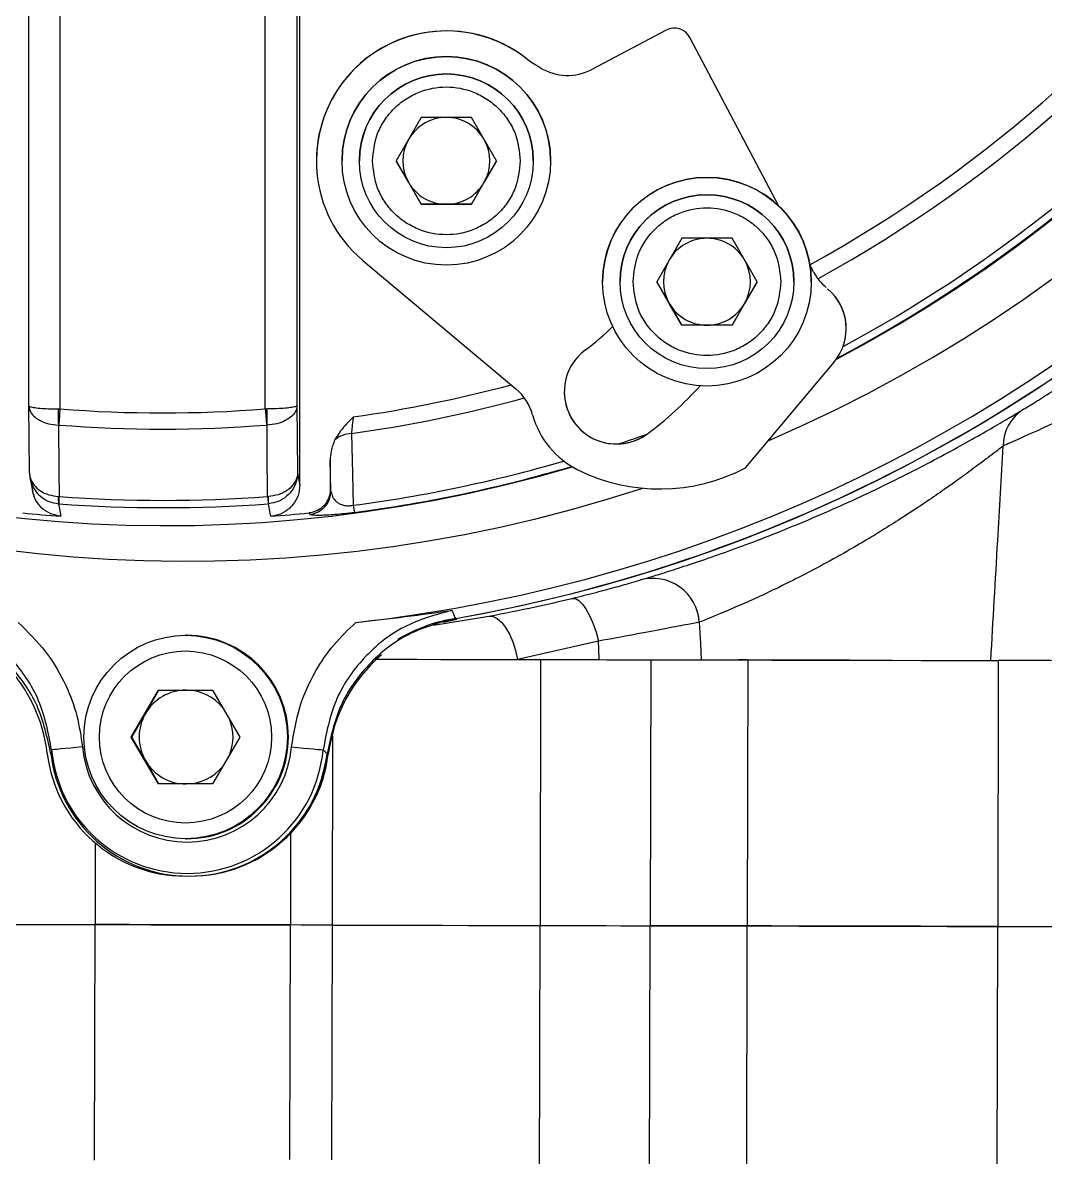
# Model space of a CAD drawing. Header units: millimetres. Extents: x 2312 to 3992, y 755 to 1943.
# Drawn here: x 2875.4 to 2934.2, y 1552.4 to 1617.6 of the extents above; entities that cross this region are included whole.
import ezdxf

# ---------------------------------------------------------------- set-up
doc = ezdxf.new("R2010")
doc.units = ezdxf.units.MM

msp = doc.modelspace()

# ---------------------------------------------------------------- linework, layer by layer
at = {"color": 7, "linetype": 'Continuous', "lineweight": 25}
for p, q in [((2875.767, 1595.594), (2875.767, 1638.413)), ((2877.549, 1638.413), (2877.549, 1595.414)), ((2889.358, 1595.414), (2889.358, 1638.413)), ((2891.176, 1638.413), (2891.176, 1595.594)), ((2891.346, 1591.035), (2891.346, 1638.413)), ((2912.42, 1617.206), (2908.14, 1614.947)), ((2912.42, 1617.206), (2908.14, 1614.947)), ((2913.771, 1616.788), (2913.771, 1616.789)), ((2918.899, 1607.073), (2913.771, 1616.789)), ((2918.899, 1607.073), (2913.771, 1616.788)), ((2905.175, 1615.041), (2904.574, 1615.408)), ((2904.574, 1615.408), (2904.574, 1615.408)), ((2905.175, 1615.041), (2904.574, 1615.408)), ((2905.175, 1615.041), (2905.175, 1615.041)), ((2908.14, 1614.947), (2908.14, 1614.947)), ((2898.326, 1612.183), (2896.883, 1609.683)), ((2901.213, 1612.183), (2898.326, 1612.183)), ((2902.657, 1609.683), (2901.213, 1612.183)), ((2894.77, 1609.688), (2894.77, 1609.688)), ((2896.883, 1609.683), (2898.326, 1607.183)), ((2897.605, 1608.433), (2896.883, 1609.683)), ((2901.213, 1607.183), (2902.657, 1609.683)), ((2902.657, 1609.683), (2901.935, 1608.433)), ((2904.77, 1609.678), (2904.77, 1609.678)), ((2898.326, 1607.183), (2897.605, 1608.433)), ((2901.935, 1608.433), (2901.213, 1607.183)), ((2898.326, 1607.183), (2901.213, 1607.183)), ((2898.326, 1607.183), (2898.326, 1607.183)), ((2899.77, 1607.183), (2898.326, 1607.183)), ((2901.213, 1607.183), (2899.77, 1607.183)), ((2901.213, 1607.183), (2901.213, 1607.183)), ((2913.315, 1605.231), (2911.871, 1602.731)), ((2916.201, 1605.231), (2913.315, 1605.231)), ((2917.645, 1602.731), (2916.201, 1605.231)), ((2894.966, 1603.958), (2903.768, 1596.572)), ((2920.895, 1603.291), (2920.679, 1603.699)), ((2920.895, 1603.291), (2920.679, 1603.699)), ((2920.895, 1603.291), (2920.895, 1603.291)), ((2908.758, 1602.737), (2908.758, 1602.737)), ((2909.758, 1602.736), (2909.758, 1602.736)), ((2911.871, 1602.731), (2913.315, 1600.231)), ((2912.593, 1601.481), (2911.871, 1602.731)), ((2916.201, 1600.231), (2917.645, 1602.731)), ((2917.645, 1602.731), (2916.923, 1601.481)), ((2920.758, 1602.725), (2920.758, 1602.725)), ((2913.315, 1600.231), (2912.593, 1601.481)), ((2916.923, 1601.481), (2916.201, 1600.231)), ((2914.758, 1600.231), (2913.315, 1600.231)), ((2916.201, 1600.231), (2914.758, 1600.231)), ((2922.77, 1600.026), (2922.77, 1600.026)), ((2916.968, 1592.023), (2922.068, 1598.101)), ((2877.452, 1595.415), (2877.549, 1595.414)), ((2889.358, 1595.414), (2889.455, 1595.415)), ((2877.48, 1594.487), (2877.456, 1594.488)), ((2889.459, 1594.488), (2889.434, 1594.487)), ((2893.091, 1592.456), (2893.091, 1590.773)), ((2875.834, 1591.411), (2875.968, 1590.701)), ((2877.458, 1590.378), (2877.499, 1590.376)), ((2889.492, 1590.376), (2889.534, 1590.378)), ((2877.477, 1589.958), (2877.467, 1589.959)), ((2889.543, 1589.959), (2889.532, 1589.958)), ((2899.04, 1582.979), (2902.219, 1583.492)), ((2899.605, 1583.151), (2900.381, 1583.321)), ((2900.104, 1583.321), (2900.381, 1583.321)), ((2884.848, 1582.389), (2884.785, 1582.389)), ((2908.522, 1582.055), (2903.858, 1580.999)), ((2905.195, 1580.996), (2905.163, 1565.696)), ((2911.523, 1580.982), (2911.49, 1565.682)), ((2917.113, 1580.97), (2917.08, 1565.67)), ((2931.515, 1580.94), (2931.483, 1565.64)), ((2881.65, 1576.539), (2883.208, 1579.239)), ((2882.465, 1577.889), (2883.244, 1579.239)), ((2883.208, 1579.239), (2886.326, 1579.239)), ((2883.244, 1579.239), (2883.208, 1579.239)), ((2883.244, 1579.239), (2884.803, 1579.239)), ((2884.803, 1579.239), (2886.326, 1579.239)), ((2886.326, 1579.239), (2887.885, 1576.539)), ((2881.685, 1576.539), (2882.465, 1577.889)), ((2892.961, 1575.548), (2893.319, 1577.001)), ((2883.208, 1573.839), (2881.65, 1576.539)), ((2881.685, 1576.539), (2881.65, 1576.539)), ((2882.465, 1575.189), (2881.685, 1576.539)), ((2887.885, 1576.539), (2886.326, 1573.839)), ((2893.222, 1576.609), (2893.199, 1565.722)), ((2883.244, 1573.839), (2882.465, 1575.189)), ((2892.98, 1575.557), (2892.905, 1575.557)), ((2886.326, 1573.839), (2883.208, 1573.839)), ((2879.576, 1570.447), (2879.566, 1565.751)), ((2884.767, 1570.689), (2884.829, 1570.689)), ((2890.812, 1570.998), (2890.801, 1565.727)), ((2879.537, 1552.206), (2879.566, 1565.751)), ((2890.772, 1552.227), (2890.801, 1565.727)), ((2893.199, 1565.722), (2893.17, 1552.222)), ((2905.126, 1548.596), (2905.163, 1565.696)), ((2911.454, 1548.582), (2911.49, 1565.682)), ((2917.048, 1550.371), (2917.08, 1565.67)), ((2931.453, 1551.592), (2931.483, 1565.64))]:
    msp.add_line(p, q, dxfattribs=at)
at = {"color": 7, "linetype": 'Continuous', "lineweight": 25, "flags": 128}
for points in [[(2875.803, 1591.742), (2875.784, 1593.745), (2875.767, 1595.594)], [(2891.176, 1595.594), (2891.193, 1593.745), (2891.212, 1591.742)], [(2877.456, 1594.488), (2877.484, 1591.874), (2877.499, 1590.376)], [(2889.492, 1590.376), (2889.471, 1592.991), (2889.459, 1594.488)], [(2894.307, 1593.998), (2894.369, 1591.686), (2894.419, 1589.869)], [(2893.136, 1590.688), (2893.111, 1591.678), (2893.091, 1592.456)], [(2891.212, 1591.742), (2891.276, 1591.404), (2891.346, 1591.035)], [(2893.091, 1590.773), (2893.116, 1590.725), (2893.136, 1590.688)], [(2877.467, 1589.959), (2877.503, 1589.77), (2877.604, 1589.237)], [(2889.678, 1589.237), (2889.643, 1589.426), (2889.543, 1589.959)], [(2891.922, 1589.347), (2891.897, 1589.393), (2891.877, 1589.429)], [(2907.014, 1584.516), (2907.197, 1584.505), (2907.397, 1584.391), (2907.607, 1584.179), (2907.819, 1583.878), (2908.024, 1583.499), (2908.214, 1583.057), (2908.382, 1582.569), (2908.522, 1582.055)], [(2902.219, 1583.492), (2902.454, 1583.48), (2902.699, 1583.365), (2902.944, 1583.151), (2903.18, 1582.845), (2903.397, 1582.461), (2903.587, 1582.014), (2903.743, 1581.52), (2903.858, 1580.999)], [(2914.318, 1583.14), (2914.383, 1581.928), (2914.435, 1580.976)], [(2908.569, 1580.989), (2908.543, 1581.586), (2908.522, 1582.055)], [(2895.678, 1581.016), (2896.829, 1581.014), (2899.453, 1581.008), (2902.275, 1581.002), (2905.27, 1580.996), (2905.794, 1580.995)], [(2895.687, 1581.016), (2896.719, 1581.014), (2898.092, 1581.011), (2899.569, 1581.008), (2901.083, 1581.005), (2902.569, 1581.002), (2903.96, 1580.999), (2905.195, 1580.996)], [(2903.858, 1580.999), (2904.435, 1580.998), (2905.015, 1580.996), (2905.599, 1580.995), (2906.187, 1580.994), (2906.778, 1580.993), (2907.372, 1580.991), (2907.969, 1580.99), (2908.569, 1580.989)], [(2905.195, 1580.996), (2905.863, 1580.994), (2906.586, 1580.993), (2907.357, 1580.991), (2908.164, 1580.99), (2908.995, 1580.988), (2909.84, 1580.986), (2910.686, 1580.984), (2911.523, 1580.982)], [(2909.55, 1580.987), (2911.682, 1580.982), (2914.438, 1580.976)], [(2911.523, 1580.982), (2912.216, 1580.981), (2912.911, 1580.979), (2913.607, 1580.978), (2914.306, 1580.976), (2915.005, 1580.975), (2915.707, 1580.973), (2916.409, 1580.972), (2917.113, 1580.97)], [(2922.974, 1580.958), (2921.814, 1580.96), (2920.094, 1580.964), (2918.488, 1580.967), (2917.064, 1580.971), (2916.58, 1580.972)], [(2917.113, 1580.97), (2918.497, 1580.967), (2920.091, 1580.964), (2921.827, 1580.96), (2923.625, 1580.956), (2925.408, 1580.953), (2927.094, 1580.949), (2928.61, 1580.946), (2929.888, 1580.943), (2930.871, 1580.941), (2931.515, 1580.94)], [(2937.432, 1580.927), (2936.39, 1580.929), (2935.408, 1580.931), (2934.499, 1580.933), (2933.679, 1580.935), (2932.961, 1580.937), (2932.355, 1580.938), (2931.87, 1580.939), (2931.515, 1580.94)], [(2878.841, 1575.97), (2878.495, 1575.937), (2878.163, 1575.906), (2877.858, 1575.877), (2877.59, 1575.851), (2877.369, 1575.83), (2877.205, 1575.814), (2877.103, 1575.804), (2877.066, 1575.8)], [(2890.874, 1575.97), (2891.22, 1575.937), (2891.554, 1575.906), (2891.863, 1575.877), (2892.135, 1575.851), (2892.361, 1575.83), (2892.532, 1575.814), (2892.64, 1575.804), (2892.684, 1575.8)], [(2873.321, 1565.764), (2874.384, 1565.762), (2875.394, 1565.76), (2876.336, 1565.758), (2877.196, 1565.756), (2877.96, 1565.754), (2878.616, 1565.753), (2879.154, 1565.752), (2879.566, 1565.751)], [(2873.321, 1565.764), (2874.384, 1565.762), (2875.394, 1565.76), (2876.336, 1565.758), (2877.196, 1565.756), (2877.96, 1565.754), (2878.616, 1565.753), (2879.154, 1565.752), (2879.566, 1565.751)], [(2890.801, 1565.727), (2888.94, 1565.731), (2887.198, 1565.734), (2885.582, 1565.738), (2884.097, 1565.741), (2882.748, 1565.744), (2881.541, 1565.747), (2880.479, 1565.749), (2879.566, 1565.751)], [(2879.566, 1565.751), (2880.479, 1565.749), (2881.541, 1565.747), (2882.748, 1565.744), (2884.097, 1565.741), (2885.582, 1565.738), (2887.198, 1565.734), (2888.94, 1565.731), (2890.801, 1565.727)], [(2893.199, 1565.722), (2893.095, 1565.722), (2892.799, 1565.722), (2892.418, 1565.723), (2891.954, 1565.724), (2891.413, 1565.725), (2890.801, 1565.727)], [(2893.199, 1565.722), (2893.095, 1565.722), (2892.799, 1565.722), (2892.418, 1565.723), (2891.954, 1565.724), (2891.413, 1565.725), (2890.801, 1565.727)], [(2893.199, 1565.722), (2893.323, 1565.721), (2893.758, 1565.72), (2894.488, 1565.719), (2895.478, 1565.717), (2896.687, 1565.714), (2898.06, 1565.711), (2899.536, 1565.708), (2901.051, 1565.705), (2902.536, 1565.702), (2903.928, 1565.699), (2905.163, 1565.696)], [(2893.201, 1565.722), (2893.323, 1565.721), (2893.758, 1565.72), (2894.488, 1565.719), (2895.478, 1565.717), (2896.687, 1565.714), (2898.06, 1565.711), (2899.536, 1565.708), (2901.051, 1565.705), (2902.536, 1565.702), (2903.928, 1565.699), (2905.163, 1565.696)], [(2905.163, 1565.696), (2905.83, 1565.695), (2906.554, 1565.693), (2907.324, 1565.691), (2908.131, 1565.69), (2908.962, 1565.688), (2909.807, 1565.686), (2910.654, 1565.684), (2911.49, 1565.682)], [(2905.163, 1565.696), (2905.83, 1565.695), (2906.554, 1565.693), (2907.324, 1565.691), (2908.131, 1565.69), (2908.962, 1565.688), (2909.807, 1565.686), (2910.654, 1565.684), (2911.49, 1565.682)], [(2911.49, 1565.682), (2912.183, 1565.681), (2912.878, 1565.679), (2913.575, 1565.678), (2914.273, 1565.676), (2914.973, 1565.675), (2915.674, 1565.673), (2916.377, 1565.672), (2917.08, 1565.67)], [(2917.08, 1565.67), (2916.377, 1565.672), (2915.674, 1565.673), (2914.973, 1565.675), (2914.273, 1565.676), (2913.575, 1565.678), (2912.878, 1565.679), (2912.183, 1565.681), (2911.49, 1565.682)], [(2931.483, 1565.64), (2930.838, 1565.641), (2929.855, 1565.643), (2928.577, 1565.646), (2927.061, 1565.649), (2925.375, 1565.653), (2923.593, 1565.657), (2921.794, 1565.66), (2920.059, 1565.664), (2918.464, 1565.668), (2917.08, 1565.67)], [(2917.08, 1565.67), (2918.464, 1565.668), (2920.059, 1565.664), (2921.794, 1565.66), (2923.593, 1565.657), (2925.375, 1565.653), (2927.061, 1565.649), (2928.577, 1565.646), (2929.855, 1565.643), (2930.838, 1565.641), (2931.483, 1565.64)], [(2931.483, 1565.64), (2931.838, 1565.639), (2932.322, 1565.638), (2932.928, 1565.637), (2933.647, 1565.635), (2934.467, 1565.633), (2935.375, 1565.631), (2936.358, 1565.629), (2937.4, 1565.627)], [(2931.483, 1565.64), (2931.838, 1565.639), (2932.322, 1565.638), (2932.928, 1565.637), (2933.647, 1565.635), (2934.467, 1565.633), (2935.375, 1565.631), (2936.358, 1565.629), (2937.4, 1565.627)]]:
    msp.add_lwpolyline(points, dxfattribs=at)
at = {"color": 7, "linetype": 'Continuous', "lineweight": 25}
for centre, radius in [((2899.77, 1609.683), 6), ((2899.77, 1609.683), 5), ((2914.758, 1602.731), 6), ((2914.758, 1602.731), 5), ((2884.776, 1576.539), 5.85), ((2884.767, 1576.539), 4.95)]:
    msp.add_circle(centre, radius, dxfattribs=at)
for centre, radius, start, end in [((2884.857, 1671.042), 84.364, 293.33387, 288.10146), ((2883.699, 1671.044), 82.329, 297.88303, 286.45354), ((2884.855, 1671.037), 88.439, 276.305, 353.69783), ((2883.643, 1671.039), 77.776, 298.82531, 350.7972), ((2883.681, 1671.038), 81.876, 298.36995, 351.20907), ((2883.639, 1671.039), 76.846, 298.81524, 350.58227), ((2883.69, 1671.038), 82.295, 297.93549, 351.20907), ((2884.962, 1671.036), 89.012, 279.79419, 349.96366), ((2899.77, 1609.683), 7.474, 50, 230), ((2899.77, 1609.683), 7.474, 50, 179.93876), ((2912.887, 1616.322), 1, 27.82515, 117.82515), ((2912.887, 1616.322), 1, 27.82515, 117.82515), ((2899.77, 1609.683), 6, 359.93876, 179.87751), ((2906.74, 1617.6), 3, 238.5537, 297.82515), ((2906.74, 1617.6), 3, 238.5537, 297.82515), ((2899.77, 1609.683), 5, 359.99969, 179.93876), ((2899.77, 1609.683), 2.5, 89.99969, 149.99969), ((2899.77, 1609.683), 2.5, 29.99969, 89.99969), ((2899.77, 1609.683), 2.5, 149.99969, 209.99969), ((2899.77, 1609.683), 2.5, 329.99969, 29.99969), ((2899.77, 1609.683), 2.5, 209.99969, 269.99969), ((2899.77, 1609.683), 2.5, 269.99969, 329.99969), ((2914.758, 1602.731), 6, 359.93876, 179.87751), ((2914.758, 1602.731), 5, 359.99969, 179.93876), ((2914.758, 1602.731), 2.5, 89.99969, 149.99969), ((2914.758, 1602.731), 2.5, 29.99969, 89.99969), ((2884.964, 1671.033), 89.001, 279.91523, 310.90346), ((2914.758, 1602.731), 2.5, 149.99969, 209.99969), ((2914.758, 1602.731), 2.5, 329.99969, 29.99969), ((2923.548, 1604.691), 3, 207.82515, 230), ((2923.548, 1604.691), 3, 207.82515, 230), ((2919.77, 1600.029), 3, 320, 50), ((2919.77, 1600.029), 3, 359.93876, 50), ((2914.758, 1602.731), 2.5, 209.99969, 269.99969), ((2914.758, 1602.731), 2.5, 269.99969, 329.99969), ((2899.77, 1609.683), 13.5, 306.36279, 315.13033), ((2909.553, 1596.396), 3, 126.36279, 306.36279), ((2883.639, 1671.039), 76.846, 278.06274, 284.97331), ((2901.839, 1594.274), 3, 15.38287, 50), ((2899.77, 1609.683), 19.5, 306.36279, 318.43109), ((2899.77, 1609.683), 19.5, 306.36279, 318.43104), ((2883.643, 1671.039), 77.776, 277.88056, 285.37205), ((2909.553, 1596.396), 3, 179.93876, 306.36279), ((2893.667, 1595.016), 16.219, 178.59002, 181.8632), ((2981.268, 1587.262), 104.039, 175.50645, 176.01807), ((2883.453, 1671.034), 75.85, 265.5353, 274.46471), ((2993.308, 1603.476), 104.262, 184.43517, 184.94601), ((2865.91, 1594.858), 23.551, 359.09959, 1.35363), ((2934.331, 1593.253), 2.54, 122.4076, 179.5314), ((2909.553, 1596.396), 5, 195.38287, 243.70737), ((2883.457, 1671.034), 76.78, 265.5353, 274.46471), ((2894.384, 1592.389), 1.611, 92.75788, 129.43426), ((2883.681, 1671.038), 81.876, 288.51134, 289.72135), ((2883.681, 1671.038), 81.876, 277.53554, 286.20285), ((2883.69, 1671.038), 82.295, 277.53554, 286.44009), ((2912.045, 1601.392), 10.583, 243.58851, 297.71587), ((2891.785, 1590.691), 1.351, 275.7981, 359.8824), ((2879.345, 1590.209), 1.895, 174.88122, 187.58313), ((2885.628, 1589.738), 8.154, 175.51206, 178.4519), ((2883.496, 1671.033), 80.88, 265.74821, 274.2518), ((2897.717, 1590.954), 8.245, 184.02222, 186.93881), ((2886.073, 1590.094), 3.473, 357.77205, 4.6923), ((2883.641, 1671.033), 82.018, 264.23684, 265.77899), ((2883.505, 1671.033), 81.299, 265.74821, 274.2518), ((2883.641, 1671.033), 82.018, 274.22102, 275.76317), ((2902.68, 1590.929), 8.329, 187.30877, 190.19938), ((2911.639, 1582.983), 2.684, 3.34427, 105.20711), ((2867.882, 1574.525), 9, 6.80338, 79.96074), ((2901.635, 1574.453), 8.999, 99.79333, 121.10652), ((2884.838, 1576.539), 5.85, 359.99874, 89.90732), ((2901.913, 1574.452), 9, 130.75633, 172.95098), ((2884.803, 1576.539), 2.7, 90.00054, 150.00192), ((2884.803, 1576.539), 2.7, 38.6819, 89.99958), ((2884.803, 1576.539), 2.7, 150.00138, 209.99862), ((2884.803, 1576.539), 2.7, 338.69267, 21.31532), ((2884.839, 1576.539), 5.85, 269.91004, 0.00168), ((2884.875, 1576.539), 7.843, 185.40028, 354.59974), ((2884.857, 1576.539), 6.044, 185.40013, 354.59988), ((2884.763, 1576.539), 8.001, 186.80291, 269.90788), ((2884.965, 1576.538), 8.001, 186.9144, 353.08562), ((2884.803, 1576.539), 2.7, 209.99808, 269.99947), ((2885.04, 1576.538), 8.001, 269.91026, 352.95175), ((2884.803, 1576.539), 2.7, 270.00031, 321.31024)]:
    msp.add_arc(centre, radius, start, end, dxfattribs=at)
for points, knots in [([(2895.52, 1609.683), (2895.577, 1610.218), (2895.664, 1611.04), (2896.194, 1612.03), (2896.742, 1612.71), (2897.423, 1613.262), (2898.413, 1613.775), (2899.77, 1614.036), (2901.127, 1613.775), (2902.116, 1613.262), (2902.797, 1612.71), (2903.346, 1612.03), (2903.876, 1611.04), (2903.963, 1610.217), (2904.02, 1609.683)], [0, 0, 0, 0, 0.119728, 0.18418, 0.25, 0.31582, 0.380272, 0.5, 0.619728, 0.68418, 0.75, 0.81582, 0.880272, 1, 1, 1, 1]), ([(2904.02, 1609.683), (2903.963, 1609.148), (2903.876, 1608.326), (2903.346, 1607.336), (2902.797, 1606.656), (2902.116, 1606.104), (2901.127, 1605.591), (2899.77, 1605.33), (2898.413, 1605.591), (2897.423, 1606.104), (2896.742, 1606.656), (2896.194, 1607.336), (2895.664, 1608.326), (2895.577, 1609.148), (2895.52, 1609.683)], [0, 0, 0, 0, 0.119728, 0.18418, 0.25, 0.31582, 0.380272, 0.5, 0.619728, 0.68418, 0.75, 0.81582, 0.880272, 1, 1, 1, 1]), ([(2910.508, 1602.731), (2910.565, 1603.266), (2910.652, 1604.088), (2911.182, 1605.078), (2911.731, 1605.758), (2912.412, 1606.31), (2913.401, 1606.823), (2914.758, 1607.084), (2916.115, 1606.823), (2917.105, 1606.31), (2917.785, 1605.758), (2918.334, 1605.078), (2918.864, 1604.088), (2918.951, 1603.266), (2919.008, 1602.731)], [0, 0, 0, 0, 0.119728, 0.18418, 0.25, 0.31582, 0.380272, 0.5, 0.619728, 0.68418, 0.75, 0.81582, 0.880272, 1, 1, 1, 1]), ([(2919.008, 1602.731), (2918.951, 1602.196), (2918.864, 1601.374), (2918.334, 1600.384), (2917.785, 1599.704), (2917.105, 1599.152), (2916.115, 1598.639), (2914.758, 1598.378), (2913.401, 1598.639), (2912.412, 1599.152), (2911.731, 1599.704), (2911.182, 1600.384), (2910.652, 1601.374), (2910.565, 1602.196), (2910.508, 1602.731)], [0, 0, 0, 0, 0.119728, 0.18418, 0.25, 0.31582, 0.380272, 0.5, 0.619728, 0.68418, 0.75, 0.81582, 0.880272, 1, 1, 1, 1]), ([(2932.97, 1595.398), (2933.158, 1595.512), (2933.535, 1595.739), (2934.551, 1596.38), (2935.754, 1597.166), (2936.648, 1597.781), (2937.096, 1598.09)], [0, 0, 0, 0, 0.2497339, 0.4989769, 0.7487964, 1, 1, 1, 1]), ([(2937.8, 1596.044), (2937.153, 1595.735), (2935.844, 1595.11), (2934.098, 1594.31), (2932.616, 1593.646), (2932.068, 1593.399), (2931.791, 1593.274)], [0, 0, 0, 0, 0.24174, 0.488416, 0.741371, 1, 1, 1, 1]), ([(2875.767, 1595.594), (2875.767, 1595.593), (2875.766, 1595.58), (2875.802, 1595.546), (2876.003, 1595.497), (2876.387, 1595.453), (2876.883, 1595.423), (2877.261, 1595.418), (2877.452, 1595.415)], [0, 0, 0, 0, 0.0031973, 0.151991, 0.37218, 0.5820421, 0.7892833, 1, 1, 1, 1]), ([(2875.767, 1595.594), (2875.767, 1595.592), (2875.766, 1595.507), (2875.803, 1595.3), (2876.005, 1594.996), (2876.39, 1594.727), (2876.886, 1594.54), (2877.265, 1594.506), (2877.456, 1594.488)], [0, 0, 0, 0, 0.003197, 0.151991, 0.37218, 0.582042, 0.789283, 1, 1, 1, 1]), ([(2891.176, 1595.594), (2891.176, 1595.593), (2891.174, 1595.58), (2891.131, 1595.546), (2890.92, 1595.497), (2890.528, 1595.453), (2890.026, 1595.423), (2889.646, 1595.418), (2889.455, 1595.415)], [0, 0, 0, 0, 0.003197, 0.151991, 0.37218, 0.582042, 0.789283, 1, 1, 1, 1]), ([(2891.176, 1595.594), (2891.176, 1595.592), (2891.175, 1595.507), (2891.132, 1595.3), (2890.922, 1594.996), (2890.53, 1594.727), (2890.029, 1594.54), (2889.65, 1594.506), (2889.459, 1594.488)], [0, 0, 0, 0, 0.003197, 0.151991, 0.37218, 0.582042, 0.789283, 1, 1, 1, 1]), ([(2910.935, 1585.573), (2911.108, 1585.625), (2911.456, 1585.731), (2912.383, 1586.017), (2913.556, 1586.394), (2914.972, 1586.871), (2916.576, 1587.443), (2918.316, 1588.103), (2920.139, 1588.839), (2922.595, 1589.893), (2925.029, 1591.037), (2927.257, 1592.171), (2928.81, 1592.998), (2930.201, 1593.773), (2931.39, 1594.458), (2932.362, 1595.034), (2932.769, 1595.277), (2932.97, 1595.398)], [0, 0, 0, 0, 0.062444, 0.125285, 0.187851, 0.250268, 0.312291, 0.37532, 0.437763, 0.500461, 0.624893, 0.687412, 0.749834, 0.812976, 0.874957, 0.938146, 1, 1, 1, 1]), ([(2894.417, 1594.952), (2894.416, 1594.95), (2894.287, 1594.821), (2894.034, 1594.562), (2893.662, 1594.137), (2893.466, 1593.808), (2893.361, 1593.633)], [0, 0, 0, 0, 0.004131, 0.323061, 0.640186, 1, 1, 1, 1]), ([(2894.417, 1594.952), (2894.404, 1594.852), (2894.379, 1594.661), (2894.34, 1594.324), (2894.319, 1594.124), (2894.307, 1593.998)], [0, 0, 0, 0, 0.287952, 0.550809, 1, 1, 1, 1]), ([(2893.361, 1593.633), (2893.273, 1593.42), (2893.116, 1593.043), (2893.099, 1592.635), (2893.091, 1592.456)], [0, 0, 0, 0, 0.561758, 1, 1, 1, 1]), ([(2931.791, 1593.274), (2931.689, 1593.196), (2931.48, 1593.036), (2931.026, 1592.691), (2930.538, 1592.324), (2930.044, 1591.956), (2929.571, 1591.607), (2929.023, 1591.212), (2928.309, 1590.707), (2927.29, 1590.002), (2926.084, 1589.209), (2924.895, 1588.461), (2923.974, 1587.9), (2922.919, 1587.276), (2921.664, 1586.573), (2919.775, 1585.577), (2917.996, 1584.709), (2916.497, 1584.042), (2915.169, 1583.479), (2914.657, 1583.275), (2914.318, 1583.14)], [0, 0, 0, 0, 0.039444, 0.081051, 0.124992, 0.152712, 0.182849, 0.215412, 0.250403, 0.302447, 0.375421, 0.4261, 0.467709, 0.500322, 0.567308, 0.632906, 0.751491, 0.813896, 0.876754, 1, 1, 1, 1]), ([(2931.085, 1580.941), (2931.218, 1583.243), (2931.454, 1587.354), (2931.688, 1591.465), (2931.791, 1593.274)], [0, 0, 0, 0, 0.56, 1, 1, 1, 1]), ([(2875.803, 1591.742), (2875.803, 1591.74), (2875.802, 1591.646), (2875.835, 1591.4), (2876.022, 1591.03), (2876.399, 1590.691), (2876.889, 1590.451), (2877.267, 1590.402), (2877.458, 1590.378)], [0, 0, 0, 0, 0.003239, 0.138668, 0.362645, 0.575851, 0.78607, 1, 1, 1, 1]), ([(2875.803, 1591.742), (2875.803, 1591.739), (2875.803, 1591.616), (2875.837, 1591.295), (2876.026, 1590.812), (2876.405, 1590.368), (2876.898, 1590.054), (2877.276, 1589.991), (2877.467, 1589.959)], [0, 0, 0, 0, 0.003239, 0.138668, 0.362645, 0.575851, 0.78607, 1, 1, 1, 1]), ([(2891.212, 1591.742), (2891.212, 1591.74), (2891.211, 1591.646), (2891.175, 1591.4), (2890.981, 1591.03), (2890.599, 1590.691), (2890.104, 1590.451), (2889.725, 1590.402), (2889.534, 1590.378)], [0, 0, 0, 0, 0.003239, 0.138668, 0.362645, 0.575851, 0.78607, 1, 1, 1, 1]), ([(2891.212, 1591.742), (2891.212, 1591.739), (2891.212, 1591.616), (2891.177, 1591.295), (2890.986, 1590.812), (2890.605, 1590.368), (2890.112, 1590.054), (2889.734, 1589.991), (2889.543, 1589.959)], [0, 0, 0, 0, 0.003239, 0.138668, 0.362645, 0.575851, 0.78607, 1, 1, 1, 1]), ([(2877.604, 1589.237), (2877.404, 1589.272), (2877.003, 1589.341), (2876.493, 1589.691), (2876.118, 1590.156), (2876.022, 1590.528), (2875.978, 1590.704)], [0, 0, 0, 0, 0.256953, 0.513899, 0.771032, 1, 1, 1, 1]), ([(2891.346, 1591.035), (2891.326, 1590.832), (2891.286, 1590.426), (2890.975, 1589.886), (2890.517, 1589.477), (2890.053, 1589.282), (2889.765, 1589.247), (2889.678, 1589.237)], [0, 0, 0, 0, 0.225625, 0.451254, 0.676743, 0.901935, 1, 1, 1, 1]), ([(2893.091, 1590.773), (2893.076, 1590.621), (2893.046, 1590.317), (2892.813, 1589.912), (2892.47, 1589.606), (2892.134, 1589.465), (2891.931, 1589.437), (2891.877, 1589.429)], [0, 0, 0, 0, 0.229753, 0.459516, 0.689047, 0.918281, 1, 1, 1, 1]), ([(2893.136, 1590.688), (2893.185, 1590.469), (2893.245, 1590.201), (2893.618, 1589.957), (2893.835, 1589.874), (2894.065, 1589.84), (2894.267, 1589.845), (2894.368, 1589.861), (2894.419, 1589.869)], [0, 0, 0, 0, 0.562985, 0.690419, 0.805742, 0.9061, 0.952802, 1, 1, 1, 1]), ([(2894.483, 1589.454), (2894.29, 1589.43), (2893.893, 1589.38), (2893.359, 1589.332), (2892.894, 1589.3), (2892.426, 1589.283), (2892.026, 1589.292), (2891.957, 1589.328), (2891.922, 1589.347)], [0, 0, 0, 0, 0.120585, 0.248868, 0.372783, 0.501258, 0.740835, 1, 1, 1, 1]), ([(2907.014, 1584.516), (2907.487, 1584.634), (2908.437, 1584.87), (2909.583, 1585.181), (2910.491, 1585.439), (2910.788, 1585.529), (2910.935, 1585.573)], [0, 0, 0, 0, 0.248192, 0.499816, 0.751163, 1, 1, 1, 1]), ([(2902.219, 1583.492), (2903.103, 1583.662), (2904.681, 1583.966), (2906.301, 1584.348), (2907.014, 1584.516)], [0, 0, 0, 0, 0.559944, 1, 1, 1, 1]), ([(2877.066, 1575.8), (2876.882, 1576.766), (2876.513, 1578.697), (2874.823, 1581.165), (2872.499, 1583.045), (2870.604, 1583.566), (2869.657, 1583.826)], [0, 0, 0, 0, 0.250047, 0.50006, 0.750307, 1, 1, 1, 1]), ([(2900.091, 1583.826), (2899.145, 1583.566), (2897.249, 1583.045), (2894.926, 1581.165), (2893.237, 1578.697), (2892.868, 1576.766), (2892.684, 1575.8)], [0, 0, 0, 0, 0.249693, 0.49994, 0.749953, 1, 1, 1, 1]), ([(2894.567, 1583.133), (2895.53, 1583.241), (2897.464, 1583.458), (2899.213, 1583.703), (2900.091, 1583.826)], [0, 0, 0, 0, 0.4975573, 1, 1, 1, 1]), ([(2900.091, 1583.826), (2900.129, 1583.74), (2900.196, 1583.585), (2900.261, 1583.429), (2900.289, 1583.361)], [0, 0, 0, 0, 0.56, 1, 1, 1, 1]), ([(2877.022, 1575.575), (2876.818, 1576.516), (2876.411, 1578.396), (2874.721, 1580.78), (2872.43, 1582.599), (2870.571, 1583.107), (2869.64, 1583.361)], [0, 0, 0, 0, 0.250065, 0.499446, 0.749386, 1, 1, 1, 1]), ([(2875.147, 1583.133), (2875.701, 1582.591), (2876.804, 1581.51), (2877.882, 1579.635), (2878.58, 1577.774), (2878.754, 1576.572), (2878.841, 1575.97)], [0, 0, 0, 0, 0.280617, 0.559574, 0.779119, 1, 1, 1, 1]), ([(2890.874, 1575.97), (2890.995, 1576.735), (2891.236, 1578.26), (2892.138, 1580.227), (2893.249, 1581.875), (2894.127, 1582.713), (2894.567, 1583.133)], [0, 0, 0, 0, 0.280632, 0.559596, 0.779129, 1, 1, 1, 1]), ([(2900.289, 1583.361), (2899.36, 1583.108), (2897.505, 1582.603), (2895.215, 1580.786), (2893.522, 1578.402), (2893.112, 1576.518), (2892.907, 1575.575)], [0, 0, 0, 0, 0.2500466, 0.4994486, 0.7493959, 1, 1, 1, 1]), ([(2900.381, 1583.321), (2900.37, 1583.317), (2900.356, 1583.312), (2900.025, 1583.255), (2899.944, 1583.242)], [0, 0, 0, 0, 0.755067, 1, 1, 1, 1]), ([(2914.318, 1583.14), (2914.093, 1583.1), (2913.643, 1583.019), (2912.31, 1582.761), (2910.601, 1582.434), (2909.215, 1582.181), (2908.522, 1582.055)], [0, 0, 0, 0, 0.251095, 0.501022, 0.750448, 1, 1, 1, 1]), ([(2877.066, 1575.8), (2877.058, 1575.759), (2877.042, 1575.684), (2877.028, 1575.609), (2877.022, 1575.575)], [0, 0, 0, 0, 0.56, 1, 1, 1, 1]), ([(2892.907, 1575.575), (2892.866, 1575.618), (2892.792, 1575.693), (2892.717, 1575.768), (2892.684, 1575.8)], [0, 0, 0, 0, 0.56, 1, 1, 1, 1])]:
    msp.add_open_spline(points, degree=3, knots=knots, dxfattribs=at)

doc.saveas('drawing.dxf')
